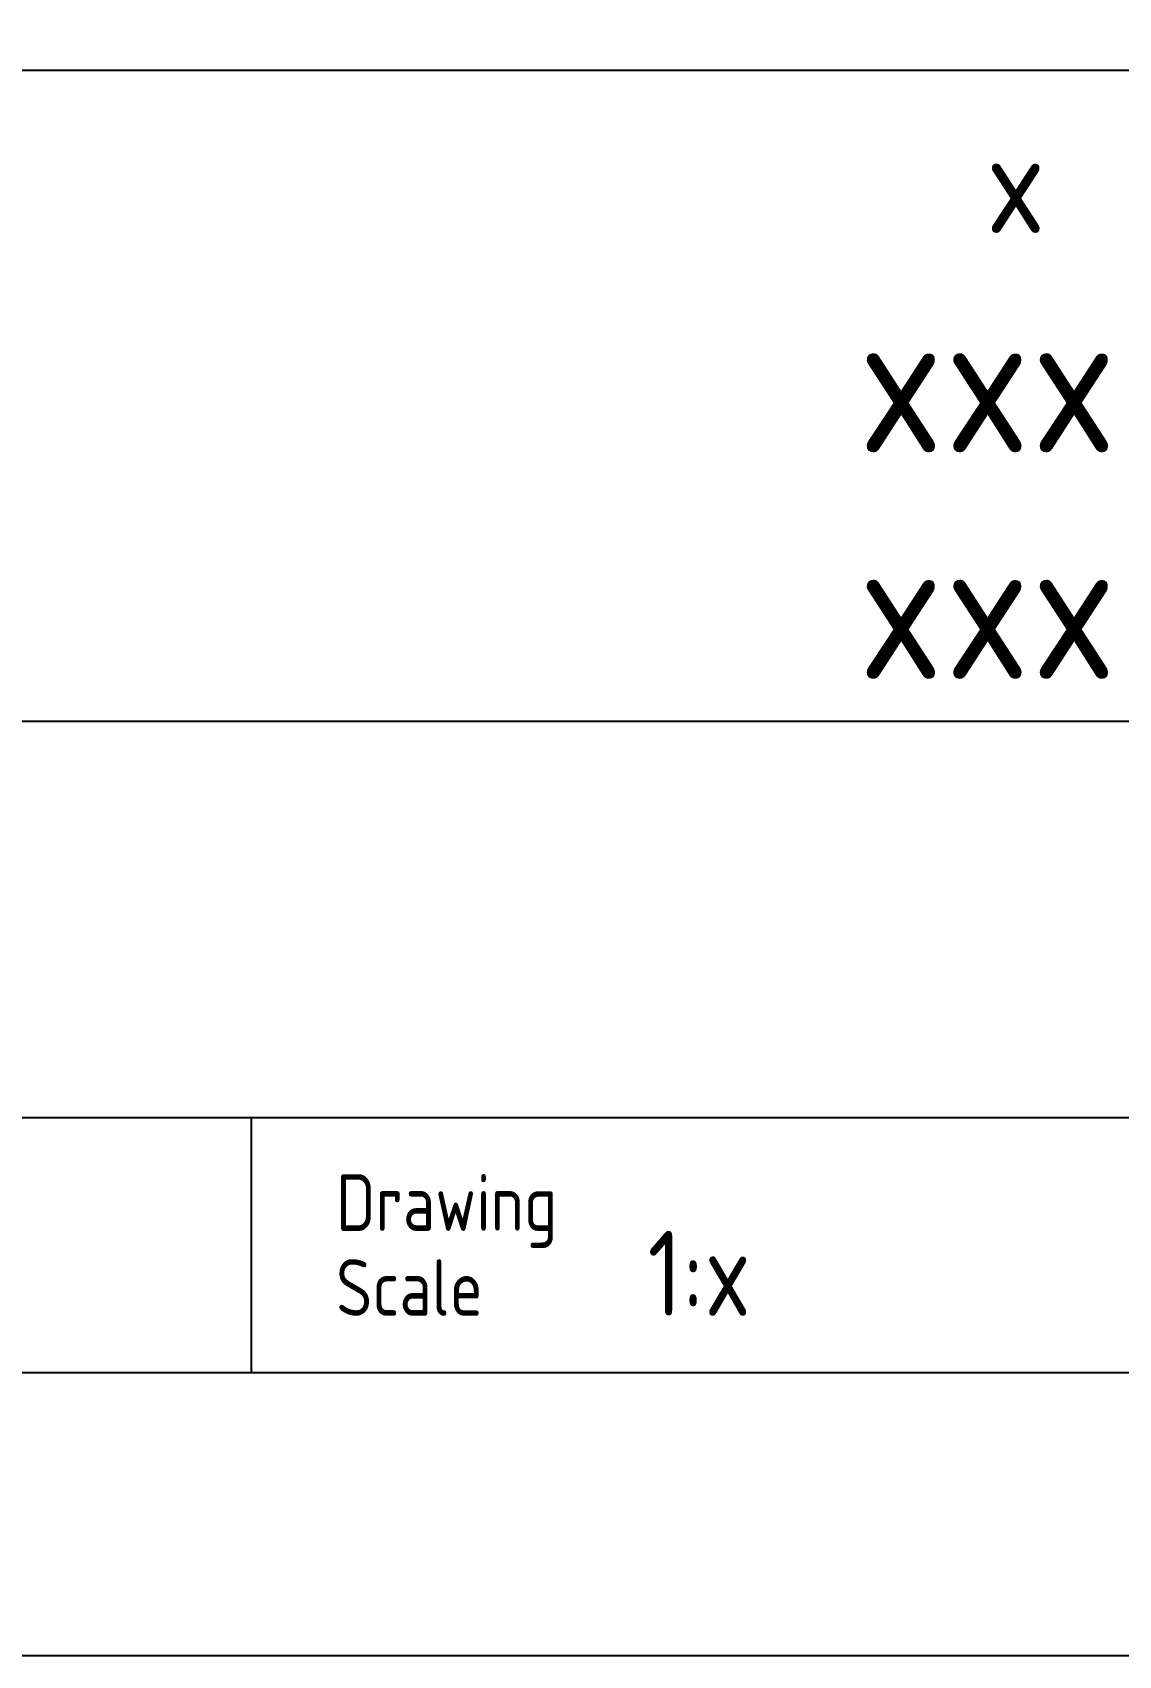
# Model space of a CAD drawing. Extents: x 0 to 1189, y 0 to 841.
# Drawn here: x 1055.3 to 1093.6, y 0 to 57.3 of the extents above; entities that cross this region are included whole.
import ezdxf
from ezdxf.enums import TextEntityAlignment as Align

# ---------------------------------------------------------------- set-up
doc = ezdxf.new("R2010")
doc.units = 0
doc.layers.get('0').update_dxf_attribs({"linetype": 'CONTINUOUS'})
for name, color, linetype in [('ADM025gen', 7, 'CONTINUOUS'), ('ADM050gen', 2, 'CONTINUOUS'), ('ADM100gen', 4, 'CONTINUOUS')]:
    doc.layers.add(name, color=color, linetype=linetype)
doc.styles.add('Isocp', font='isocp.shx')

# ---------------------------------------------------------------- blocks, each defined once
blk = doc.blocks.new('JacobsTitleBlock')
at = {"layer": 'ADM050gen', "linetype": 'Continuous'}
for p, q in [((-180, 46), (0, 46)), ((-180, 23), (0, 23)), ((-180, 9), (0, 9)), ((-116, 9), (-116, 0)), ((-180, 0), (0, 0))]:
    blk.add_line(p, q, dxfattribs=at)
at = {"layer": 'ADM025gen', "linetype": 'Continuous', "style": 'Isocp', "width": 0.9}
for s, p in [('Drawing', (-113, 6)), ('Scale', (-113, 3))]:
    blk.add_text(s, height=2, dxfattribs=at).set_placement(p, align=Align.MIDDLE_LEFT)
for tag, p in [('C_ISSUENO5', (-177, 101)), ('C_ISSDATE5', (-165, 101)), ('C_ISSBY5', (-42, 101)), ('C_ISSCHKBY5', (-30, 101)), ('C_ISSDISC5', (-18, 101)), ('C_ISSPROJ5', (-6, 101)), ('C_ISSUENO4', (-177, 96)), ('C_ISSDATE4', (-165, 96)), ('C_ISSBY4', (-42, 96)), ('C_ISSCHKBY4', (-30, 96)), ('C_ISSDISC4', (-18, 96)), ('C_ISSPROJ4', (-6, 96)), ('C_ISSUENO3', (-177, 91)), ('C_ISSDATE3', (-165, 91)), ('C_ISSBY3', (-42, 91)), ('C_ISSCHKBY3', (-30, 91)), ('C_ISSDISC3', (-18, 91)), ('C_ISSPROJ3', (-6, 91)), ('C_ISSUENO2', (-177, 86)), ('C_ISSDATE2', (-165, 86)), ('C_ISSBY2', (-42, 86)), ('C_ISSCHKBY2', (-30, 86)), ('C_ISSDISC2', (-18, 86)), ('C_ISSPROJ2', (-6, 86)), ('C_ISSUENO1', (-177, 81)), ('C_ISSDATE1', (-165, 81)), ('C_ISSBY1', (-42, 81)), ('C_ISSCHKBY1', (-30, 81)), ('C_ISSDISC1', (-18, 81)), ('C_ISSPROJ1', (-6, 81))]:
    blk.add_attdef(tag, text='', height=2.5, dxfattribs=at).set_placement(p, align=Align.CENTER)
for tag, p, height in [('C_ISSDESCR5', (-154, 101), 2.5), ('C_ISSDESCR4', (-154, 96), 2.5), ('C_ISSDESCR3', (-154, 91), 2.5), ('C_ISSDESCR2', (-154, 86), 2.5), ('C_ISSDESCR1', (-154, 81), 2.5), ('C_DRAWNBY', (-163, 2), 3), ('C_DRAWNDATE', (-139, 2), 3), ('C_SCALE', (-102, 2), 3), ('C_DRAWINGSIZE', (-72, 2), 3)]:
    blk.add_attdef(tag, p, '', height=height, dxfattribs=at)
at = {"layer": 'ADM025gen', "linetype": 'Continuous', "style": 'Isocp'}
blk.add_attdef('C_DOCTYPE', text='', height=3.5, dxfattribs=at).set_placement((-90, 42), align=Align.MIDDLE)
for tag, p in [('C_SHEETNO', (-50, 2)), ('C_SHEETTOT', (-33, 2)), ('C_DRAWINGISSUE', (-8.5, 2))]:
    blk.add_attdef(tag, p, '', height=3, dxfattribs=at)
at = {"layer": 'ADM050gen', "linetype": 'Continuous', "style": 'Isocp'}
for tag, p in [('C_CLIENT', (-90, 58)), ('C_PLANT', (-90, 51)), ('C_DOCNAME', (-90, 35)), ('C_SHEETNAME', (-90, 27))]:
    blk.add_attdef(tag, text='', height=5, dxfattribs=at).set_placement(p, align=Align.MIDDLE)
blk.add_attdef('C_DRAWINGNR', text='', height=4.466, dxfattribs=at).set_placement((-62, 12), (-3, 12), align=Align.ALIGNED)
blk = doc.blocks.new('FR-A0F')
at = {"layer": 'ADM025gen', "linetype": 'Continuous'}
blk.add_lwpolyline([(0, 841), (0, 0), (1189, 0), (1189, 841)], close=True, dxfattribs=at)
at = {"layer": 'ADM100gen', "linetype": 'Continuous'}
blk.add_lwpolyline([(20, 829), (20, 10), (1179, 10), (1179, 829)], close=True, dxfattribs=at)

msp = doc.modelspace()

# ---------------------------------------------------------------- block references
msp.add_blockref('FR-A0F', (0, 0))
ref = msp.add_blockref('JacobsTitleBlock', (1179, 10))
ref.add_attrib('C_SCALE', '1:x', (1077, 12), dxfattribs={"layer": 'ADM025gen', "linetype": 'Continuous', "height": 3, "style": 'Isocp', "width": 0.9})
ref.add_attrib('C_SHEETNAME', 'xxx', dxfattribs={"layer": 'ADM050gen', "linetype": 'Continuous', "height": 5, "style": 'Isocp'}).set_placement((1089, 37), align=Align.MIDDLE)
ref.add_attrib('C_DOCNAME', 'xxx', dxfattribs={"layer": 'ADM050gen', "linetype": 'Continuous', "height": 5, "style": 'Isocp'}).set_placement((1089, 45), align=Align.MIDDLE)
ref.add_attrib('C_DOCTYPE', ' x', dxfattribs={"layer": 'ADM025gen', "linetype": 'Continuous', "height": 3.5, "style": 'Isocp'}).set_placement((1089, 52), align=Align.MIDDLE)

doc.saveas('drawing.dxf')
